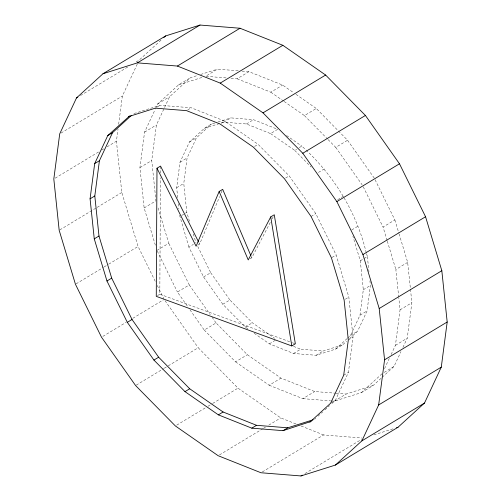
<?xml version="1.0" encoding="UTF-8"?>
<svg xmlns="http://www.w3.org/2000/svg" width="501" height="501" viewBox="0 0 501 501"><rect width="100%" height="100%" fill="white"/><g stroke="black" fill="none" stroke-linecap="round" stroke-linejoin="round"><path stroke-width="0.38" stroke-dasharray="2.5 1.88" d="M157.452 295.64L159.813 294.219L160.47 177.805M160.495 173.114L160.527 166.864M155.216 281.28L138.069 246.448L121.799 192.484L116.432 141.182L118.036 128.945M118.637 124.354L122.344 96.048L137.468 63.665M155.366 245.196L144.144 207.965L139.929 167.622L144.57 132.12L155.128 109.531M144.144 207.965L155.961 200.832L151.74 160.489L156.387 124.987L169.582 96.749L190.424 77.705L197.738 75.394M177.711 197.613L176.678 187.712L180.009 162.243L189.472 141.983L204.427 128.319L211.516 124.041L215.111 122.902M189.478 221.292L186.792 212.38L183.767 183.429L187.098 157.959L196.567 137.706L211.516 124.041M331.869 403.555L335.319 400.399L348.414 372.375L353.023 337.135L348.84 297.087L336.14 254.959L315.787 213.62L289.177 175.882L258.121 144.332L224.736 121.104L191.288 107.79L160.069 105.298L133.197 113.796M347.644 338.1L350.518 335.476L359.981 315.217L363.313 289.747L360.288 260.802L352.898 236.29M349.554 338.551L357.608 331.192L367.07 310.933L370.402 285.464L369.926 280.898M391.131 354.514L395.421 345.339L400.067 309.837L398.846 298.201M402.948 347.381L407.232 338.206L411.878 302.704L407.664 262.355L399.134 234.061M197.87 245.139L199.642 244.068L219.663 196.555M221.179 192.954L222.087 190.793M155.454 108.823L157.765 103.882L178.606 84.838L190.424 77.705M384.536 368.63L389.809 357.338M382.213 377.247L394.043 366.438L400.969 351.614M250.005 258.86L251.778 257.79L270.703 221.599M272.131 218.862L273.202 216.814M161.003 40.143L139.115 60.145L135.784 62.155M254.164 333.253L269.406 343.855L293.58 353.474L316.144 355.278L335.564 349.141L347.068 338.626M335.564 349.141L342.653 344.857L346.679 341.181M314.634 419.306L315.78 418.26M318.079 416.156L322.675 411.954M324.974 409.856L329.57 405.653M331.249 400.932L334.317 401.176L361.384 392.621L382.225 373.571M361.384 392.621L373.201 385.482L381.649 377.767M80.492 95.541L127.793 66.984M61.053 133.053L122.344 96.048M157.765 103.882L169.582 96.749M238.207 70.804L217.49 69.144L205.673 76.284L226.389 77.937M157.114 107.082L160.069 105.298M55.148 178.187L99.117 151.64M101.778 150.031L103.776 148.828M107.108 146.818L116.432 141.182M144.57 132.12L156.387 124.987M230.992 78.3L237.13 78.795L248.941 71.662L282.633 85.07L293.423 92.579M187.743 109.932L191.288 107.79M139.929 167.622L151.74 160.489M237.13 78.795L270.822 92.203L282.633 85.07M189.472 141.983L196.567 137.706M221.191 123.246L224.736 121.104M223.847 122.181L230.936 117.898L253.506 119.701L277.679 129.321L270.59 133.604L246.417 123.979L223.847 122.181L220.252 123.315M59.844 229.89L96.48 207.765M97.15 207.364L121.799 192.484M180.009 162.243L187.098 157.959M246.417 123.979L253.506 119.701M176.678 187.712L183.767 183.429M284.148 101.478L304.458 115.599L316.275 108.466L347.562 140.255L374.366 178.268M254.577 146.474L258.121 144.332M181.638 215.493L184.856 213.545M185.502 213.157L186.792 212.38M270.59 133.604L294.72 150.388L296.655 149.223M299.229 147.663L301.809 146.11C333.196 174.348 356.462 211.61 366.256 252.805M76.108 283.854L103.425 267.365M104.089 266.958L108.091 264.547M108.755 264.146L138.069 246.448M156.938 250.412L168.756 243.273L157.759 206.788M328.061 139.585L335.745 147.388L347.562 140.255M285.633 178.024L289.177 175.882M247.813 328.838L245.271 327.065L222.826 304.264L203.594 276.99L188.883 247.112L193.392 244.388M318.454 172.419L324.26 168.918M102.843 336.403L126.158 322.325M132.821 318.304L163.464 299.798M187.268 305.992L177.442 292.058L189.253 284.925L168.756 243.273M203.594 276.99L210.683 272.707L197.344 245.609M337.687 199.692L343.492 196.192M311.065 216.47L315.787 213.62M222.826 304.264L229.915 299.98L252.36 322.788L274.586 338.25M351.752 229.959L358.196 226.07M189.948 309.793L204.245 330.071L216.063 322.932L247.35 354.721L280.986 378.117L314.678 391.531L335.394 393.185M332 257.451L336.14 254.959M387.091 240.449L383.052 227.047L394.869 219.914L375.049 179.659M136.259 385.137L163.57 368.642M164.24 368.241L167.572 366.231M168.236 365.83L198.214 347.732L237.994 388.143L280.76 417.897L296.01 423.965M245.271 327.065L252.36 322.788M360.288 260.802L367.377 256.518L366.482 253.55M204.245 330.071L235.533 361.854L247.35 354.721M269.406 343.855L275.851 339.96M345.295 299.229L348.84 297.087M398.765 297.425L395.846 269.494L407.664 262.355M363.313 289.747L370.402 285.464M293.58 353.474L300.669 349.197L323.233 351.001L342.653 344.857M176.703 425.149L205.354 407.858M208.015 406.248L212.017 403.831M212.681 403.43L237.994 388.143M359.981 315.217L367.07 310.933M316.144 355.278L323.233 351.001M350.518 335.476L357.608 331.192M235.533 361.854L269.169 385.25L280.986 378.117M348.301 339.991L353.023 337.135M400.067 309.837L411.878 302.704M269.169 385.25L302.861 398.664L314.678 391.531M343.686 375.23L348.414 372.375M395.421 345.339L407.232 338.206M219.476 454.902L262.774 428.756M263.445 428.355L265.442 427.146M268.774 425.136L280.76 417.897M331.186 402.898L335.319 400.399M334.317 401.176L346.128 394.043L373.201 385.482M384.198 372.387L394.043 366.438M262.311 471.948L323.602 434.943L362.054 438.018M304.965 473.539L361.59 439.346M200.663 74.467L217.49 69.144M178.606 84.838L202.748 77.204M217.991 121.993L230.936 117.898M204.427 128.319L219.532 123.547M373.846 434.899L393.617 428.649M242.039 71.111L248.941 71.662M336.158 393.247L346.128 394.043M302.861 398.664L330.478 400.869M159.813 294.219L291.676 342.459M292.409 342.728L295.339 343.799M293.555 346.366L300.669 349.197M301.095 425.988L323.602 434.943M295.966 94.338L316.275 108.466M270.822 92.203L283.516 101.033M286.566 135.508L301.809 146.11M304.458 115.599L327.51 139.028M294.72 150.388L311.146 167.077M335.745 147.388L362.104 184.769M210.683 272.707L229.915 299.98M189.253 284.925L210.257 314.697M212.042 317.233L216.063 322.932M165.029 300.669L198.214 347.732M198.941 242.672L199.642 244.068M363.238 186.792L383.052 227.047M157.283 251.101L177.442 292.058M157.27 285.464L163.789 298.702M251.164 256.349L251.778 257.79M394.869 219.914L398.909 233.316M387.317 241.194L395.846 269.494M193.286 233.917L195.972 242.828M188.883 247.112L179.546 215.136M367.377 256.518L368.968 271.755M178.35 203.707L178.907 209.042"/><path stroke-width="0.75" d="M198.59 241.977L160.533 166.088L156.988 168.223L156.268 296.354L291.795 345.94L295.339 343.799L274.272 214.766L270.728 216.908L248.233 259.931L219.15 191.495L222.695 189.353L250.863 255.629M311.09 421.447L283.034 430.66L251.815 428.161L218.367 414.853L184.982 391.625L153.926 360.069L127.317 322.337L106.963 280.998L94.263 238.871L90.08 198.822L94.689 163.583L107.784 135.552L129.653 115.938M313.138 419.782L287.762 427.804L256.543 425.311L223.095 411.997L189.71 388.77L158.648 357.219L132.039 319.488L111.692 278.143L98.991 236.015L94.802 195.966L99.417 160.727L112.512 132.702L131.475 115.368M335.388 465.066L361.885 440.855L378.656 404.952L384.568 359.818L379.201 308.516L362.931 254.552L336.866 201.602L302.786 153.268L263.006 112.857L220.24 83.103L177.398 66.057L137.406 62.857L102.993 73.741L76.49 97.958L59.719 133.855L53.814 178.995L59.174 230.291L75.444 284.255L101.509 337.211L135.589 385.538L175.375 425.956L218.142 455.703L260.977 472.756L300.969 475.95L335.388 465.066L398.007 427.259L424.51 403.042L441.281 367.145L447.186 322.005L441.826 270.709L425.556 216.745L399.491 163.789L365.411 115.462L325.625 75.044L282.858 45.297L240.023 28.244L200.031 25.05L165.612 35.934L102.993 73.741M219.15 191.495L196.098 246.21L156.988 168.223M163.883 37.512L165.612 35.934M309.906 422.161L330.591 403.255L343.686 375.23L348.301 339.991L344.112 299.942L331.411 257.808L311.065 216.47L284.455 178.738L253.393 147.181L220.008 123.96L186.566 110.646L155.341 108.153L128.475 116.645M76.49 97.958L77.824 97.15M137.406 62.857L200.031 25.05M177.398 66.057L240.023 28.244M107.784 135.552L112.512 132.702M220.24 83.103L282.858 45.297M94.689 163.583L99.417 160.727M90.08 198.822L94.802 195.966M263.006 112.857L325.625 75.044M94.263 238.871L98.991 236.015M302.786 153.268L365.411 115.462M106.963 280.998L111.692 278.143M127.317 322.337L132.039 319.488M336.866 201.602L399.491 163.789M153.926 360.069L158.648 357.219M362.931 254.552L425.556 216.745M184.982 391.625L189.71 388.77M379.201 308.516L441.826 270.709M218.367 414.853L223.095 411.997M251.815 428.161L256.543 425.311M384.568 359.818L447.186 322.005M283.034 430.66L287.762 427.804M378.656 404.952L441.281 367.145M300.969 475.95L302.303 475.148M361.885 440.855L424.51 403.042M396.541 427.722L398.007 427.259M270.728 216.908L291.795 345.94"/></g></svg>
